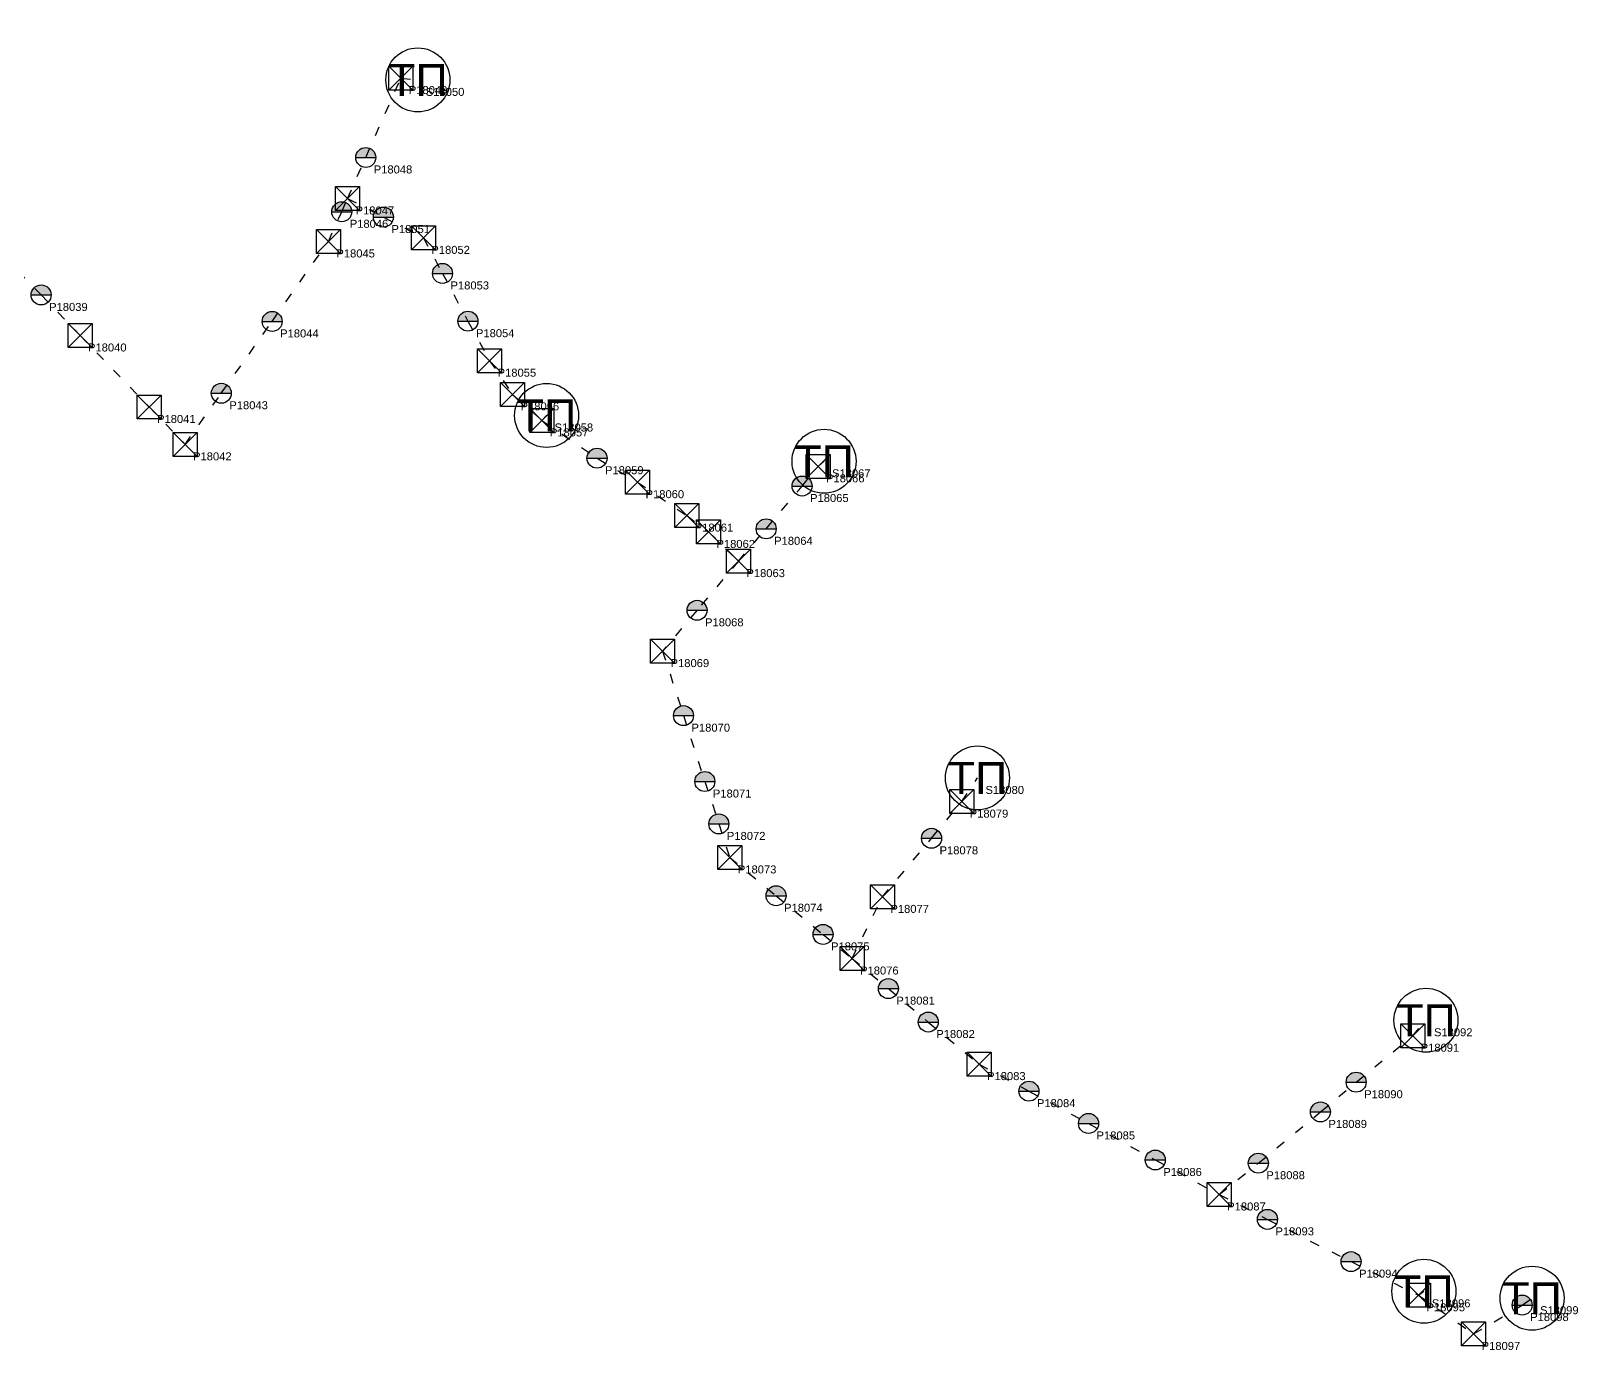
# Model space of a CAD drawing. Header units: metres. Extents: x 304124 to 313288, y 4821404 to 4834192.
# Drawn here: x 307026 to 308959, y 4821404 to 4823054 of the extents above; entities that cross this region are included whole.
import ezdxf
from ezdxf.enums import TextEntityAlignment as Align

# ---------------------------------------------------------------- set-up
doc = ezdxf.new("R2010")
doc.units = ezdxf.units.M
doc.header["$MEASUREMENT"] = 0
doc.linetypes.add('ACAD_ISO03W100', pattern=[30, 12, -18])
for name, color, linetype, lineweight in [('1_4', 7, 'Continuous', 25), ('21_2', 200, 'ACAD_ISO03W100', 25), ('28_2', 7, 'Continuous', 25), ('28_3', 7, 'Continuous', 25), ('57_2', 7, 'Continuous', 30)]:
    doc.layers.add(name, color=color, linetype=linetype, lineweight=lineweight)
doc.styles.get("Standard").update_dxf_attribs({"font": 'arial.ttf', "height": 2})

# ---------------------------------------------------------------- blocks, each defined once
blk = doc.blocks.new('TP-1_4')
at = {"layer": '1_4'}
blk.add_circle((0, 0), 4, dxfattribs=at)
at = {"layer": '1_4', "insert": (0, 0), "char_height": 4, "attachment_point": 5}
blk.add_mtext_dynamic_manual_height_columns('ТП', width=5.0652, gutter_width=75, heights=[0], dxfattribs=at)
at = {"layer": '1_4'}
blk.add_attdef('FIELD_ID', (4.98, 0.01), '', height=4, dxfattribs=at)
blk = doc.blocks.new('PYLON-MV-28_3')
at = {"layer": '28_3'}
blk.add_lwpolyline([(-1.5, 1.5), (1.5, 1.5), (1.5, -1.5), (-1.5, -1.5)], close=True, dxfattribs=at)
for points in [[(-1.5, 1.5), (1.5, -1.5)], [(-1.5, -1.5), (1.5, 1.5)]]:
    blk.add_lwpolyline(points, dxfattribs=at)
blk.add_attdef('FIELD_ID', (2.57, 0), '', height=2, dxfattribs=at)
blk = doc.blocks.new('PYLON-MV-28_2')
at = {"layer": '28_2'}
blk.add_hatch(color=256, dxfattribs=at).paths.add_polyline_path([(-1.25, 0), (1.25, 0, 1)])
blk.add_line((-1.25, 0), (1.25, 0), dxfattribs=at)
blk.add_circle((0, 0), 1.25, dxfattribs=at)
blk.add_attdef('FIELD_ID', (2.57, 0), '', height=2, dxfattribs=at)

msp = doc.modelspace()

# ---------------------------------------------------------------- linework, layer by layer
at = {"layer": '21_2'}
for points in [[(306719.7, 4823053.8), (306772.7, 4822999.5), (306839.6, 4822929.9), (306899.2, 4822868.6), (306968.2, 4822796.6), (307038.7, 4822723.7), (307087.3, 4822673), (307173.6, 4822583.6), (307218.6, 4822536.9), (307263.9, 4822600.8), (307327.4, 4822690.6), (307397.7, 4822790.6), (307414.4, 4822827.7), (307421.7, 4822844.3)], [(307421.7, 4822844.3), (307444.4, 4822895.6), (307488.2, 4822994.9), (307509.5, 4822992.6)], [(307421.7, 4822844.3), (307466.5, 4822821.1), (307516.4, 4822795.1), (307540.3, 4822750.6), (307572.1, 4822690.9), (307599.2, 4822641.5), (307627.9, 4822599.4), (307664.5, 4822566.8)], [(307664.5, 4822566.8), (307670.4, 4822573)], [(307664.5, 4822566.8), (307733.4, 4822519.6), (307784.1, 4822489.6), (307845.5, 4822447.8), (307872.7, 4822427.4), (307910.1, 4822390.9)], [(307910.1, 4822390.9), (307944.8, 4822431.3), (307989.7, 4822484.8), (308009.6, 4822509.4), (308017.1, 4822515.7)], [(307910.1, 4822390.9), (307858.4, 4822329.4), (307815.4, 4822278.4), (307841.5, 4822197.7), (307868.2, 4822115.3), (307885.7, 4822062.3), (307899.4, 4822020.4), (307957.2, 4821972.5), (308015.9, 4821924.2), (308052.2, 4821894)], [(308052.2, 4821894), (308090.1, 4821971.1), (308151.5, 4822044.3), (308189.2, 4822090.2), (308208.9, 4822119.8)], [(308052.2, 4821894), (308097.5, 4821856.4), (308147.4, 4821814.6), (308210.9, 4821762), (308273.2, 4821728.2), (308347.7, 4821687.8), (308431.1, 4821642.1), (308511, 4821599)], [(308511, 4821599), (308559.9, 4821638.1), (308637.5, 4821702.2), (308682.2, 4821739.4), (308752.8, 4821797.5), (308769.4, 4821816.8)], [(308511, 4821599), (308571.3, 4821567.9), (308675.8, 4821515), (308760.1, 4821472.9)], [(308760.1, 4821472.9), (308766.8, 4821477.9)], [(308760.1, 4821472.9), (308829, 4821424.6), (308889.6, 4821460.7), (308902, 4821469.3)]]:
    msp.add_lwpolyline(points, dxfattribs=at)

# ---------------------------------------------------------------- block references
at = {"layer": '1_4', "xscale": 10, "yscale": 10}
for p in [(307509.5, 4822992.6), (307670.4, 4822573), (308017.1, 4822515.7), (308208.9, 4822119.8), (308769.4, 4821816.8), (308766.8, 4821477.9), (308902, 4821469.3)]:
    msp.add_blockref('TP-1_4', p, dxfattribs=at)
at = {"layer": '28_2', "xscale": 10, "yscale": 10}
for p in [(307444.4, 4822895.6), (307414.4, 4822827.7), (307466.5, 4822821.1), (307540.3, 4822750.6), (307038.7, 4822723.7), (307327.4, 4822690.6), (307572.1, 4822690.9), (307263.9, 4822600.8), (307733.4, 4822519.6), (307989.7, 4822484.8), (307944.8, 4822431.3), (307858.4, 4822329.4), (307841.5, 4822197.7), (307868.2, 4822115.3), (307885.7, 4822062.3), (308151.5, 4822044.3), (307957.2, 4821972.5), (308015.9, 4821924.2), (308097.5, 4821856.4), (308147.4, 4821814.6), (308273.2, 4821728.2), (308682.2, 4821739.4), (308347.7, 4821687.8), (308637.5, 4821702.2), (308431.1, 4821642.1), (308559.9, 4821638.1), (308571.3, 4821567.9), (308675.8, 4821515), (308889.6, 4821460.7)]:
    msp.add_blockref('PYLON-MV-28_2', p, dxfattribs=at)
at = {"layer": '28_3', "xscale": 10, "yscale": 10}
for p in [(307488.2, 4822994.9), (307421.7, 4822844.3), (307397.7, 4822790.6), (307516.4, 4822795.1), (307087.3, 4822673), (307599.2, 4822641.5), (307627.9, 4822599.4), (307173.6, 4822583.6), (307664.5, 4822566.8), (307218.6, 4822536.9), (308009.6, 4822509.4), (307784.1, 4822489.6), (307845.5, 4822447.8), (307872.7, 4822427.4), (307910.1, 4822390.9), (307815.4, 4822278.4), (308189.2, 4822090.2), (307899.4, 4822020.4), (308090.1, 4821971.1), (308052.2, 4821894), (308752.8, 4821797.5), (308210.9, 4821762), (308511, 4821599), (308760.1, 4821472.9), (308829, 4821424.6)]:
    msp.add_blockref('PYLON-MV-28_3', p, dxfattribs=at)

# ---------------------------------------------------------------- texts
at = {"layer": '57_2'}
for s, p in [('P18049', (307498.2, 4822984.9)), ('S18050', (307519.5, 4822982.6)), ('P18048', (307454.4, 4822885.6)), ('P18046', (307424.4, 4822817.7)), ('P18047', (307431.7, 4822834.3)), ('P18051', (307476.5, 4822811.1)), ('P18045', (307407.7, 4822780.6)), ('P18052', (307526.4, 4822785.1)), ('P18053', (307550.3, 4822740.6)), ('P18039', (307048.7, 4822713.7)), ('P18040', (307097.3, 4822663)), ('P18044', (307337.4, 4822680.6)), ('P18054', (307582.1, 4822680.9)), ('P18055', (307609.2, 4822631.5)), ('P18043', (307273.9, 4822590.8)), ('P18056', (307637.9, 4822589.4)), ('P18041', (307183.6, 4822573.6)), ('P18057', (307674.5, 4822556.8)), ('S18058', (307680.4, 4822563)), ('P18042', (307228.6, 4822526.9)), ('P18059', (307743.4, 4822509.6)), ('P18066', (308019.6, 4822499.4)), ('S18067', (308027.1, 4822505.7)), ('P18060', (307794.1, 4822479.6)), ('P18065', (307999.7, 4822474.8)), ('P18061', (307855.5, 4822437.8)), ('P18062', (307882.7, 4822417.4)), ('P18064', (307954.8, 4822421.3)), ('P18063', (307920.1, 4822380.9)), ('P18068', (307868.4, 4822319.4)), ('P18069', (307825.4, 4822268.4)), ('P18070', (307851.5, 4822187.7)), ('P18071', (307878.2, 4822105.3)), ('S18080', (308218.9, 4822109.8)), ('P18079', (308199.2, 4822080.2)), ('P18072', (307895.7, 4822052.3)), ('P18078', (308161.5, 4822034.3)), ('P18073', (307909.4, 4822010.4)), ('P18074', (307967.2, 4821962.5)), ('P18077', (308100.1, 4821961.1)), ('P18075', (308025.9, 4821914.2)), ('P18076', (308062.2, 4821884)), ('P18081', (308107.5, 4821846.4)), ('P18082', (308157.4, 4821804.6)), ('S18092', (308779.4, 4821806.8)), ('P18091', (308762.8, 4821787.5)), ('P18083', (308220.9, 4821752)), ('P18084', (308283.2, 4821718.2)), ('P18090', (308692.2, 4821729.4)), ('P18085', (308357.7, 4821677.8)), ('P18089', (308647.5, 4821692.2)), ('P18086', (308441.1, 4821632.1)), ('P18088', (308569.9, 4821628.1)), ('P18087', (308521, 4821589)), ('P18093', (308581.3, 4821557.9)), ('P18094', (308685.8, 4821505)), ('S18096', (308776.8, 4821467.9)), ('P18095', (308770.1, 4821462.9)), ('P18098', (308899.6, 4821450.7)), ('S18099', (308912, 4821459.3)), ('P18097', (308839, 4821414.6))]:
    msp.add_text(s, height=10, dxfattribs=at).set_placement(p, align=Align.TOP_LEFT)

doc.saveas('drawing.dxf')
